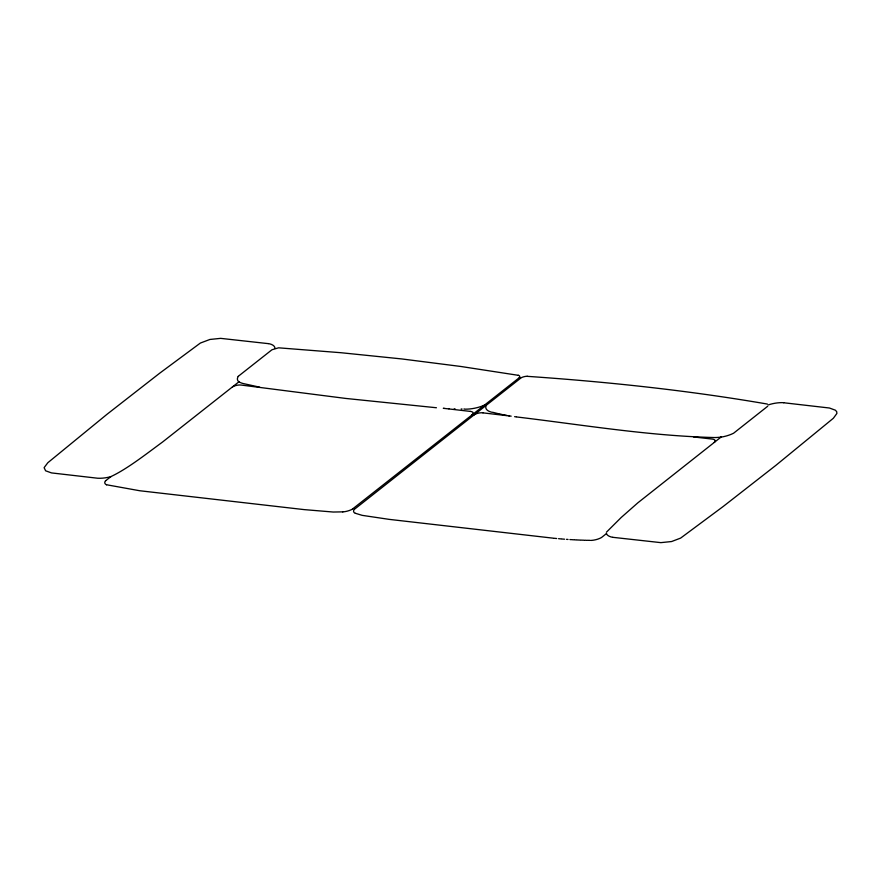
<?xml version="1.0" encoding="UTF-8"?>
<svg xmlns="http://www.w3.org/2000/svg" width="881" height="881" viewBox="0 0 881 881"><rect width="100%" height="100%" fill="white"/><g stroke="black" fill="none" stroke-linecap="round" stroke-linejoin="round"><path stroke-width="1.32" d="M767.692 406.262L733.587 433.221A19.845 8.039 -11.5 0 1 721.098 437.13M606.392 532.245L621.215 517.477L637.833 502.831L714.006 442.636M352.587 508.965L472.172 414.797M231.912 387.343L162.589 441.998C146.455 453.814 127.018 469.144 110.742 476.665M354.558 509.196L473.758 415.149A7.907 3.205 -11.5 0 1 473.956 415.006L520.561 378.246M238.167 376.396L271.954 349.768L278.572 347.819L340.969 352.719L401.703 358.93L460.763 366.463L518.16 375.295M105.764 480.652L110.874 476.632M239.103 381.671L232.221 387.1A6.729 2.731 -11.5 0 1 241.108 385.041L345.804 398.443L436.447 407.749M472.128 414.852L518.832 378.048M721.198 436.965L714.205 442.471A6.729 2.731 -11.5 0 0 715.152 440.974M342.808 511.861L333.26 512.037L304.198 509.614L139.694 490.739L106.645 484.77M463.902 409.026L464.518 409.026M462.051 409.015L461.137 409.004M591.206 540.383L591.603 540.394A11.134 4.515 -11.5 0 0 601.492 537.52L606.513 533.523M590.402 540.372L587.187 540.306M586.394 540.284L584.797 540.24M455.081 408.883L454.178 408.861M584.004 540.218L580.843 540.108M580.05 540.086L577.308 539.965M443.297 408.31L444.167 408.377M576.526 539.932L574.963 539.855M448.539 408.63L449.134 408.652M574.192 539.811L572.254 539.712M571.483 539.668L569.941 539.568M527.157 376.33C607.582 381.836 687.918 390.349 767.351 404.06M568.025 539.447L566.494 539.337M564.589 539.205L561.946 538.996M561.197 538.93L558.565 538.698M556.704 538.522L554.105 538.269M553.367 538.192L389.215 519.372L362.179 515.352L355.45 513.304M482.953 412.859L511.167 416.162M268.276 343.634L220.657 338.359L209.92 339.46L200.372 343.05L159.604 373.269L106.953 414.334L47.838 462.723L44.105 467.657L45.614 470.795L51.494 472.91L97.637 478.229A18.391 7.444 -11.5 0 0 110.753 476.687M783.694 402.749L829.439 408.013L835.408 410.216L836.708 411.713L836.884 413.475L833.36 418.255L775.732 465.465L723.136 506.531L680.639 538.093L671.597 541.54L660.86 542.641L612.824 537.322M443.716 408.344L470.223 411.394M693.523 436.932L712.233 439.079A6.729 2.731 -11.5 0 1 715.086 440.5M516.486 416.933C582.143 424.763 647.821 435.82 714.028 437.538A21.64 8.766 -11.5 0 0 721.087 437.064M515.947 416.867L514.603 416.68M508.568 415.733L509.482 415.887M259.708 387.188L243.189 383.532A21.64 8.766 -11.5 0 1 238.96 381.77M507.038 415.458L506.267 415.325M505.76 415.226L503.998 414.885M503.503 414.786L502.754 414.643M502.258 414.544L501.267 414.334M500.782 414.235L500.045 414.07M499.56 413.96L498.349 413.696M497.875 413.585L492.457 412.231M352.686 508.987A11.134 4.515 -11.5 0 1 342.786 511.916M485.2 404.775A20.56 8.325 -11.5 0 1 465.322 409.169M518.303 375.229A6.321 2.566 -11.5 0 1 518.997 378.059M473.868 414.995A6.839 2.764 -11.5 0 1 482.997 412.815M355.329 513.359A11.134 4.515 -11.5 0 1 354.437 509.185M491.543 412.176A20.56 8.325 -11.5 0 1 486.444 404.919M520.418 378.224A6.321 2.566 -11.5 0 1 527.212 376.242M238.806 381.814A19.845 8.039 -11.5 0 1 238.277 376.396M612.769 537.344A18.391 7.444 -11.5 0 1 606.447 533.545M768.1 404.974A18.732 7.588 -11.5 0 1 783.76 402.683M268.375 343.579A18.732 7.588 -11.5 0 1 274.971 348.424M106.535 484.825A11.134 4.515 -11.5 0 1 105.632 480.652M470.267 411.361A6.839 2.764 -11.5 0 1 472.271 414.808"/></g></svg>
